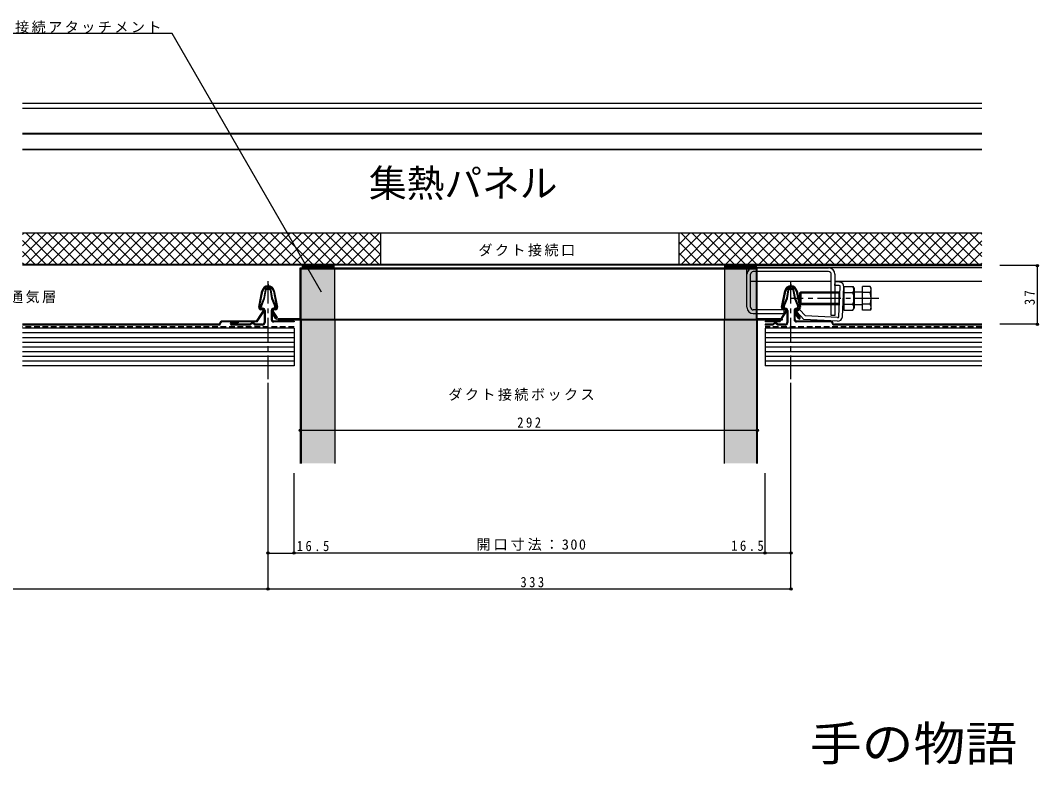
# Model space of a CAD drawing. Units: millimetres, scale not verified. Extents: x -1099 to 1151, y -382 to 361.
# Drawn here: x 502 to 1151, y -352 to 122 of the extents above; entities that cross this region are included whole.
import ezdxf
from ezdxf.enums import TextEntityAlignment as Align

# ---------------------------------------------------------------- set-up
doc = ezdxf.new("R2010")
doc.units = ezdxf.units.MM
doc.header["$LTSCALE"] = 3
doc.header["$PDMODE"] = 32
doc.header["$PDSIZE"] = 1.5
doc.linetypes.add('CHAIN1', pattern=[8, 5, -1, 1, -1])
doc.linetypes.add('DASHED1', pattern=[1.8, 1.2, -0.6])
doc.layers.add('0-0', color=4, linetype='Continuous')
doc.styles.add('ＭＳ ゴシック', font='')
doc.styles.get('ＭＳ ゴシック').set_extended_font_data('MS Gothic')

msp = doc.modelspace()

# ---------------------------------------------------------------- linework, layer by layer
at = {"layer": '0-0', "color": 7}
for p, q in [((503.535, 69.56), (1114.712, 69.56)), ((503.535, 66.36), (1114.712, 66.36)), ((503.535, 50.46), (1114.712, 50.46)), ((503.535, 49.96), (1114.712, 49.96)), ((503.535, 40.31), (1114.712, 40.31)), ((503.535, 39.96), (1114.712, 39.96)), ((503.535, -13.04), (731.535, -13.04)), ((731.535, -13.04), (731.535, -33.39)), ((921.535, -13.04), (921.535, -33.39)), ((921.535, -13.04), (1114.712, -13.04)), ((503.535, -32.89), (731.535, -32.89)), ((503.535, -33.39), (731.535, -33.39)), ((680.535, -67.673), (680.535, -35.39)), ((680.535, -35.39), (702.535, -35.39)), ((681.035, -68.173), (681.035, -35.89)), ((681.035, -35.89), (702.535, -35.89)), ((702.035, -35.39), (681.535, -35.39)), ((682.035, -35.39), (682.035, -33.39)), ((702.035, -35.39), (702.035, -33.39)), ((702.535, -68.173), (702.535, -35.39)), ((921.535, -32.89), (1114.712, -32.89)), ((921.535, -33.39), (1114.712, -33.39)), ((951.035, -35.39), (951.035, -33.39)), ((951.035, -68.173), (951.035, -35.39)), ((951.035, -35.39), (971.535, -35.39)), ((951.035, -35.89), (971.035, -35.89)), ((965.035, -33.89), (1114.712, -33.89)), ((965.035, -43.89), (965.035, -33.89)), ((965.035, -35.09), (1114.712, -35.09)), ((969.035, -35.39), (1017.035, -35.39)), ((1017.035, -37.69), (969.035, -37.69)), ((971.035, -35.39), (971.035, -33.39)), ((971.035, -68.173), (971.035, -35.89)), ((965.035, -60.39), (965.035, -39.39)), ((967.335, -60.39), (967.335, -39.39)), ((1021.035, -46.47), (1021.155, -44.173)), ((1023.928, -44.319), (1021.155, -44.173)), ((654.046, -60.254), (656.113, -49.983)), ((654.635, -60.372), (656.702, -50.102)), ((657.816, -54.812), (658.742, -49.303)), ((659.334, -48.203), (660.736, -48.203)), ((659.334, -48.803), (660.736, -48.803)), ((660.035, -45.773), (660.035, -49.24)), ((660.035, -45.773), (660.035, -49.24)), ((662.834, -54.648), (661.919, -49.204)), ((663.368, -50.102), (665.435, -60.372)), ((663.956, -49.983), (666.023, -60.254)), ((987.046, -60.254), (989.113, -49.983)), ((987.635, -60.372), (989.702, -50.102)), ((990.816, -54.812), (991.742, -49.303)), ((992.334, -48.203), (993.736, -48.203)), ((992.334, -48.803), (993.736, -48.803)), ((993.035, -45.773), (993.035, -49.24)), ((993.035, -45.773), (993.035, -49.24)), ((995.834, -54.648), (994.919, -49.204)), ((996.368, -50.102), (998.435, -60.372)), ((996.956, -49.983), (999.023, -60.254)), ((1023.807, -46.616), (1021.035, -46.47)), ((1023.475, -66.325), (1024.47, -47.351)), ((1025.772, -66.446), (1026.767, -47.472)), ((655.742, -59.974), (657.816, -54.812)), ((664.884, -59.751), (662.834, -54.648)), ((988.742, -59.974), (990.816, -54.812)), ((997.884, -59.751), (995.834, -54.648)), ((653.034, -69.773), (657.213, -63.338)), ((656.24, -62.09), (655.438, -62.048)), ((656.271, -61.49), (655.47, -61.448)), ((656.66, -61.073), (656.485, -61.073)), ((656.66, -61.673), (656.485, -61.673)), ((657.46, -62.473), (657.46, -70.173)), ((658.06, -62.473), (658.06, -70.173)), ((662.01, -62.473), (662.01, -68.173)), ((662.61, -62.473), (662.61, -68.173)), ((665.391, -67.24), (662.857, -63.338)), ((663.482, -64.485), (662.979, -64.812)), ((664.804, -67.622), (662.979, -64.812)), ((665.921, -66.955), (663.36, -63.011)), ((663.585, -61.073), (663.41, -61.073)), ((663.585, -61.673), (663.41, -61.673)), ((665.307, -67.295), (663.482, -64.485)), ((664.6, -61.448), (663.798, -61.49)), ((664.631, -62.048), (663.83, -62.09)), ((988.815, -62.09), (969.035, -62.09)), ((969.035, -64.39), (988.815, -64.39)), ((986.034, -69.773), (990.213, -63.338)), ((989.24, -62.09), (988.438, -62.048)), ((989.271, -61.49), (988.47, -61.448)), ((988.815, -64.39), (988.815, -62.09)), ((989.66, -61.073), (989.485, -61.073)), ((989.66, -61.673), (989.485, -61.673)), ((990.46, -62.473), (990.46, -70.173)), ((991.06, -62.473), (991.06, -70.173)), ((995.01, -62.473), (995.01, -68.173)), ((995.61, -62.473), (995.61, -68.173)), ((998.391, -67.24), (995.857, -63.338)), ((996.482, -64.485), (995.979, -64.812)), ((997.804, -67.622), (995.979, -64.812)), ((998.921, -66.955), (996.36, -63.011)), ((996.585, -61.073), (996.41, -61.073)), ((996.585, -61.673), (996.41, -61.673)), ((998.307, -67.295), (996.482, -64.485)), ((998.467, -61.725), (996.757, -63.264)), ((996.757, -63.264), (1001.165, -68.16)), ((997.6, -61.448), (996.798, -61.49)), ((997.631, -62.048), (996.83, -62.09)), ((998.467, -61.725), (1002.237, -65.913)), ((628.542, -71.173), (503.535, -71.173)), ((629.062, -70.873), (630.043, -69.173)), ((629.235, -71.773), (630.216, -70.073)), ((652.708, -69.173), (630.043, -69.173)), ((653.034, -69.773), (630.736, -69.773)), ((640.91, -69.773), (636.91, -69.773)), ((640.91, -70.373), (636.91, -70.373)), ((648.343, -71.173), (636.91, -71.173)), ((640.91, -69.773), (640.91, -70.373)), ((648.343, -71.173), (649.676, -70.062)), ((651.777, -71.173), (650.444, -70.062)), ((656.46, -71.173), (651.777, -71.173)), ((676.535, -69.173), (663.61, -69.173)), ((676.535, -69.773), (663.61, -69.773)), ((666.535, -68.173), (666.535, -67.673)), ((680.535, -67.673), (666.535, -67.673)), ((666.535, -68.173), (666.535, -68.673)), ((702.535, -68.173), (666.535, -68.173)), ((702.535, -68.673), (666.535, -68.673)), ((676.535, -69.173), (676.535, -69.773)), ((680.535, -68.673), (680.535, -159.776)), ((681.035, -68.673), (681.035, -159.776)), ((702.535, -68.173), (702.535, -159.776)), ((987.535, -68.173), (950.535, -68.173)), ((950.535, -68.173), (950.535, -159.776)), ((987.535, -68.673), (950.535, -68.673)), ((971.035, -68.673), (971.035, -159.776)), ((971.535, -68.673), (971.535, -159.776)), ((986.034, -69.773), (976.535, -69.773)), ((981.343, -71.173), (976.535, -71.173)), ((976.535, -71.173), (976.535, -71.773)), ((981.343, -71.173), (982.676, -70.062)), ((987.535, -67.673), (987.535, -68.673)), ((1018.855, -69.173), (996.61, -69.173)), ((1018.509, -69.773), (996.61, -69.773)), ((1022.619, -69.285), (1001.165, -68.16)), ((1022.74, -66.988), (1002.237, -65.913)), ((1020.01, -71.773), (1019.028, -70.073)), ((1020.183, -70.873), (1019.375, -69.473)), ((1114.712, -71.173), (1020.703, -71.173)), ((629.235, -71.773), (503.535, -71.773)), ((676.535, -73.773), (503.535, -73.773)), ((648.56, -71.773), (636.91, -71.773)), ((676.535, -73.773), (676.535, -97.773)), ((981.56, -71.773), (976.535, -71.773)), ((1114.712, -73.773), (976.535, -73.773)), ((976.535, -73.773), (976.535, -97.773)), ((1114.712, -71.773), (1020.01, -71.773)), ((676.535, -97.773), (503.535, -97.773)), ((1114.712, -97.773), (976.535, -97.773))]:
    msp.add_line(p, q, dxfattribs=at)
at = {"layer": '0-0'}
for p, q in [((503.535, -28.316), (518.811, -13.04)), ((503.535, -21.245), (511.74, -13.04)), ((503.535, -14.173), (504.669, -13.04)), ((503.535, -17.933), (518.491, -32.89)), ((505.712, -13.04), (525.562, -32.89)), ((506.032, -32.89), (525.882, -13.04)), ((512.783, -13.04), (532.633, -32.89)), ((513.103, -32.89), (532.953, -13.04)), ((519.855, -13.04), (539.705, -32.89)), ((520.174, -32.89), (540.024, -13.04)), ((526.926, -13.04), (546.776, -32.89)), ((527.245, -32.89), (547.095, -13.04)), ((533.997, -13.04), (553.847, -32.89)), ((534.316, -32.89), (554.166, -13.04)), ((541.068, -13.04), (560.918, -32.89)), ((541.387, -32.89), (561.237, -13.04)), ((548.139, -13.04), (567.989, -32.89)), ((548.458, -32.89), (568.308, -13.04)), ((555.21, -13.04), (575.06, -32.89)), ((555.529, -32.89), (575.379, -13.04)), ((562.281, -13.04), (582.131, -32.89)), ((562.6, -32.89), (582.45, -13.04)), ((569.352, -13.04), (589.202, -32.89)), ((569.671, -32.89), (589.521, -13.04)), ((576.423, -13.04), (596.273, -32.89)), ((576.743, -32.89), (596.593, -13.04)), ((583.494, -13.04), (603.344, -32.89)), ((583.814, -32.89), (603.664, -13.04)), ((590.565, -13.04), (610.415, -32.89)), ((590.885, -32.89), (610.735, -13.04)), ((597.636, -13.04), (617.486, -32.89)), ((597.956, -32.89), (617.806, -13.04)), ((604.707, -13.04), (624.557, -32.89)), ((605.027, -32.89), (624.877, -13.04)), ((611.778, -13.04), (631.628, -32.89)), ((612.098, -32.89), (631.948, -13.04)), ((618.849, -13.04), (638.699, -32.89)), ((619.169, -32.89), (639.019, -13.04)), ((625.921, -13.04), (645.771, -32.89)), ((626.24, -32.89), (646.09, -13.04)), ((632.992, -13.04), (652.842, -32.89)), ((633.311, -32.89), (653.161, -13.04)), ((640.063, -13.04), (659.913, -32.89)), ((640.382, -32.89), (660.232, -13.04)), ((647.134, -13.04), (666.984, -32.89)), ((647.453, -32.89), (667.303, -13.04)), ((654.205, -13.04), (674.055, -32.89)), ((654.524, -32.89), (674.374, -13.04)), ((661.276, -13.04), (681.126, -32.89)), ((661.595, -32.89), (681.445, -13.04)), ((668.347, -13.04), (688.197, -32.89)), ((668.666, -32.89), (688.516, -13.04)), ((675.418, -13.04), (695.268, -32.89)), ((675.737, -32.89), (695.587, -13.04)), ((682.489, -13.04), (702.339, -32.89)), ((682.809, -32.89), (702.659, -13.04)), ((689.56, -13.04), (709.41, -32.89)), ((689.88, -32.89), (709.73, -13.04)), ((696.631, -13.04), (716.481, -32.89)), ((696.951, -32.89), (716.801, -13.04)), ((703.702, -13.04), (723.552, -32.89)), ((704.022, -32.89), (723.872, -13.04)), ((710.773, -13.04), (730.623, -32.89)), ((711.093, -32.89), (730.943, -13.04)), ((717.844, -13.04), (731.535, -26.73)), ((724.916, -13.04), (731.535, -19.659)), ((731.535, -13.04), (921.535, -13.04)), ((921.535, -27.509), (936.004, -13.04)), ((921.535, -20.438), (928.933, -13.04)), ((921.535, -13.366), (921.862, -13.04)), ((921.535, -18.74), (935.684, -32.89)), ((922.905, -13.04), (942.755, -32.89)), ((923.225, -32.89), (943.075, -13.04)), ((929.976, -13.04), (949.826, -32.89)), ((930.296, -32.89), (950.146, -13.04)), ((937.048, -13.04), (956.898, -32.89)), ((937.367, -32.89), (957.217, -13.04)), ((944.119, -13.04), (963.969, -32.89)), ((944.438, -32.89), (964.288, -13.04)), ((951.19, -13.04), (971.04, -32.89)), ((951.509, -32.89), (971.359, -13.04)), ((958.261, -13.04), (978.111, -32.89)), ((958.58, -32.89), (978.43, -13.04)), ((965.332, -13.04), (985.182, -32.89)), ((965.651, -32.89), (985.501, -13.04)), ((972.403, -13.04), (992.253, -32.89)), ((972.722, -32.89), (992.572, -13.04)), ((979.474, -13.04), (999.324, -32.89)), ((979.793, -32.89), (999.643, -13.04)), ((986.545, -13.04), (1006.395, -32.89)), ((986.864, -32.89), (1006.714, -13.04)), ((993.616, -13.04), (1013.466, -32.89)), ((993.936, -32.89), (1013.786, -13.04)), ((1000.687, -13.04), (1020.537, -32.89)), ((1001.007, -32.89), (1020.857, -13.04)), ((1007.758, -13.04), (1027.608, -32.89)), ((1008.078, -32.89), (1027.928, -13.04)), ((1014.829, -13.04), (1034.679, -32.89)), ((1015.149, -32.89), (1034.999, -13.04)), ((1021.9, -13.04), (1041.75, -32.89)), ((1022.22, -32.89), (1042.07, -13.04)), ((1028.971, -13.04), (1048.821, -32.89)), ((1029.291, -32.89), (1049.141, -13.04)), ((1036.042, -13.04), (1055.892, -32.89)), ((1036.362, -32.89), (1056.212, -13.04)), ((1043.114, -13.04), (1062.964, -32.89)), ((1043.433, -32.89), (1063.283, -13.04)), ((1050.185, -13.04), (1070.035, -32.89)), ((1050.504, -32.89), (1070.354, -13.04)), ((1057.256, -13.04), (1077.106, -32.89)), ((1057.575, -32.89), (1077.425, -13.04)), ((1064.327, -13.04), (1084.177, -32.89)), ((1064.646, -32.89), (1084.496, -13.04)), ((1071.398, -13.04), (1091.248, -32.89)), ((1071.717, -32.89), (1091.567, -13.04)), ((1078.469, -13.04), (1098.319, -32.89)), ((1078.788, -32.89), (1098.638, -13.04)), ((1085.54, -13.04), (1105.39, -32.89)), ((1085.859, -32.89), (1105.709, -13.04)), ((1092.611, -13.04), (1112.461, -32.89)), ((1092.93, -32.89), (1112.78, -13.04)), ((1099.682, -13.04), (1114.712, -28.069)), ((1100.002, -32.89), (1114.712, -18.18)), ((1106.753, -13.04), (1114.712, -20.998)), ((1113.824, -13.04), (1114.712, -13.927)), ((503.535, -25.004), (511.42, -32.89)), ((718.164, -32.89), (731.535, -19.519)), ((921.535, -25.811), (928.613, -32.89)), ((1107.073, -32.89), (1114.712, -25.251)), ((503.535, -32.075), (504.349, -32.89)), ((725.235, -32.89), (731.535, -26.59)), ((1114.144, -32.89), (1114.712, -32.322)), ((702.035, -33.49), (682.035, -33.49)), ((702.035, -33.59), (682.035, -33.59)), ((702.035, -33.69), (682.035, -33.69)), ((702.035, -33.79), (682.035, -33.79)), ((702.035, -33.89), (682.035, -33.89)), ((702.035, -33.99), (682.035, -33.99)), ((702.035, -34.09), (682.035, -34.09)), ((702.035, -34.19), (682.035, -34.19)), ((702.035, -34.29), (682.035, -34.29)), ((702.035, -34.39), (682.035, -34.39)), ((702.035, -34.49), (682.035, -34.49)), ((702.035, -34.59), (682.035, -34.59)), ((702.035, -34.69), (682.035, -34.69)), ((702.035, -34.79), (682.035, -34.79)), ((702.035, -34.89), (682.035, -34.89)), ((702.035, -34.99), (682.035, -34.99)), ((702.035, -35.09), (682.035, -35.09)), ((702.035, -35.19), (682.035, -35.19)), ((702.035, -35.29), (682.035, -35.29)), ((702.535, -35.39), (951.035, -35.39)), ((702.535, -35.89), (951.035, -35.89)), ((731.535, -32.89), (921.535, -32.89)), ((731.535, -33.39), (921.535, -33.39)), ((921.535, -32.882), (921.542, -32.89)), ((951.035, -33.49), (971.035, -33.49)), ((951.035, -33.59), (971.035, -33.59)), ((951.035, -33.69), (971.035, -33.69)), ((951.035, -33.79), (971.035, -33.79)), ((951.035, -33.89), (971.035, -33.89)), ((951.035, -33.99), (971.035, -33.99)), ((951.035, -34.09), (971.035, -34.09)), ((951.035, -34.19), (971.035, -34.19)), ((951.035, -34.29), (971.035, -34.29)), ((951.035, -34.39), (971.035, -34.39)), ((951.035, -34.49), (971.035, -34.49)), ((951.035, -34.59), (971.035, -34.59)), ((951.035, -34.69), (971.035, -34.69)), ((951.035, -34.79), (971.035, -34.79)), ((951.035, -34.89), (971.035, -34.89)), ((951.035, -34.99), (971.035, -34.99)), ((951.035, -35.09), (971.035, -35.09)), ((951.035, -35.19), (971.035, -35.19)), ((951.035, -35.29), (971.035, -35.29)), ((1150.049, -33.89), (1126.139, -33.89)), ((1150.049, -71.173), (1150.049, -33.89)), ((967.335, -43.89), (1018.735, -43.89)), ((1021.035, -43.89), (1114.712, -43.89)), ((999.268, -50.749), (998.592, -51.426)), ((1023.592, -51.426), (998.592, -51.426)), ((998.592, -51.426), (998.592, -58.073)), ((999.268, -50.749), (999.268, -58.749)), ((1024.292, -50.749), (999.268, -50.749)), ((1023.592, -50.749), (1023.592, -58.749)), ((1023.592, -51.374), (1024.28, -50.977)), ((1026.779, -47.244), (1032.554, -47.244)), ((1026.779, -47.244), (1026.779, -62.255)), ((1026.779, -50.997), (1032.554, -50.997)), ((1032.554, -47.244), (1033.279, -48.499)), ((1033.279, -48.499), (1033.279, -60.999)), ((1038.592, -50.749), (1033.279, -50.749)), ((1043.511, -47.244), (1038.592, -47.244)), ((1038.592, -62.255), (1038.592, -47.244)), ((1043.511, -50.997), (1038.592, -50.997)), ((1044.092, -48.249), (1043.511, -47.244)), ((1044.092, -61.249), (1044.092, -48.249)), ((1023.592, -58.073), (998.592, -58.073)), ((999.268, -58.749), (998.592, -58.073)), ((1023.592, -58.124), (1023.896, -58.3)), ((1023.873, -58.749), (999.268, -58.749)), ((1023.767, -58.749), (1023.767, -58.749)), ((1026.779, -58.749), (1026.176, -58.749)), ((1026.779, -58.502), (1032.554, -58.502)), ((1026.779, -62.255), (1032.554, -62.255)), ((1032.335, -58.749), (1032.335, -58.749)), ((1032.554, -62.255), (1033.279, -60.999)), ((1038.592, -58.749), (1033.279, -58.749)), ((1043.511, -58.502), (1038.592, -58.502)), ((1043.511, -62.255), (1038.592, -62.255)), ((1044.092, -61.249), (1043.511, -62.255)), ((950.535, -68.173), (702.535, -68.173)), ((950.535, -68.673), (702.535, -68.673)), ((1150.049, -71.173), (1126.139, -71.173)), ((676.535, -76.773), (503.535, -76.773)), ((1114.712, -76.773), (976.535, -76.773)), ((676.535, -79.773), (503.535, -79.773)), ((676.535, -82.773), (503.535, -82.773)), ((1114.712, -79.773), (976.535, -79.773)), ((1114.712, -82.773), (976.535, -82.773)), ((676.535, -85.773), (503.535, -85.773)), ((676.535, -88.773), (503.535, -88.773)), ((1114.712, -85.773), (976.535, -85.773)), ((1114.712, -88.773), (976.535, -88.773)), ((676.535, -91.773), (503.535, -91.773)), ((676.535, -94.773), (503.535, -94.773)), ((1114.712, -91.773), (976.535, -91.773)), ((1114.712, -94.773), (976.535, -94.773)), ((660.035, -239.678), (660.035, -108.562)), ((660.035, -225.47), (660.035, -108.562)), ((993.035, -239.678), (993.035, -108.562)), ((993.035, -225.47), (993.035, -108.562)), ((680.535, -138.676), (971.535, -138.676)), ((660.035, -216.868), (660.035, -165.937)), ((676.535, -216.868), (676.535, -165.937)), ((976.535, -216.868), (976.535, -165.937)), ((993.035, -216.868), (993.035, -165.937)), ((660.035, -216.868), (676.535, -216.868)), ((976.535, -216.868), (676.535, -216.868)), ((993.035, -216.868), (976.535, -216.868)), ((327.035, -239.678), (660.035, -239.678)), ((660.035, -239.678), (993.035, -239.678))]:
    msp.add_line(p, q, dxfattribs=at)
at = {"layer": '0-0', "linetype": 'CHAIN1'}
for p, q in [((660.035, -106.096), (660.035, -43.89)), ((993.035, -106.096), (993.035, -43.89)), ((1048.915, -54.749), (993.463, -54.749))]:
    msp.add_line(p, q, dxfattribs=at)
at = {"layer": '0-0', "linetype": 'DASHED1'}
for p, q in [((676.535, -72.773), (503.535, -72.773)), ((1114.712, -72.773), (976.535, -72.773))]:
    msp.add_line(p, q, dxfattribs=at)
at = {"layer": '0-0'}
msp.add_lwpolyline([(693.964, -50.834), (598.91, 113.804), (491.819, 113.804)], dxfattribs=at)
at = {"layer": '0-0', "color": 7}
for points in [[(987.535, -67.673), (971.535, -67.673), (971.535, -35.39)], [(1021.035, -39.39), (1021.035, -65.743), (1018.735, -65.743), (1018.735, -39.39)], [(658.15, -49.204), (657.235, -54.648), (655.186, -59.751)], [(661.327, -49.303), (662.253, -54.812), (664.327, -59.974)], [(991.15, -49.204), (990.235, -54.648), (988.186, -59.751)], [(994.327, -49.303), (995.253, -54.812), (997.327, -59.974)], [(652.708, -69.173), (655.838, -64.354), (656.71, -63.011)], [(985.708, -69.173), (988.838, -64.354), (989.71, -63.011)], [(656.46, -71.773), (651.56, -71.773), (650.06, -70.523), (648.56, -71.773)], [(985.708, -69.173), (976.535, -69.173), (976.535, -69.773)], [(989.46, -71.773), (984.56, -71.773), (983.06, -70.523), (981.56, -71.773)], [(989.46, -71.173), (984.777, -71.173), (983.444, -70.062)]]:
    msp.add_lwpolyline(points, dxfattribs=at)
for centre, radius, start, end in [((969.035, -39.39), 4, 90, 180), ((969.035, -39.39), 1.7, 90, 180), ((1017.035, -39.39), 4, 0, 90), ((1017.035, -39.39), 1.7, 0, 90), ((1023.771, -47.315), 3, 357, 87), ((660.035, -50.773), 4, 11.37954, 168.62046), ((660.035, -50.773), 3.4, 11.37954, 168.62046), ((659.334, -49.403), 1.2, 90, 170.45984), ((659.334, -49.403), 0.6, 90, 170.45984), ((660.736, -49.403), 1.2, 9.54016, 90), ((660.736, -49.403), 0.6, 9.54016, 90), ((993.035, -50.773), 4, 11.37954, 168.62046), ((993.035, -50.773), 3.4, 11.37954, 168.62046), ((992.334, -49.403), 1.2, 90, 170.45984), ((992.334, -49.403), 0.6, 90, 170.45984), ((993.736, -49.403), 1.2, 9.54016, 90), ((993.736, -49.403), 0.6, 9.54016, 90), ((1023.771, -47.315), 0.7, 357, 87), ((655.517, -60.55), 1.5, 167, 267), ((655.517, -60.55), 0.9, 168.62046, 267), ((656.485, -60.273), 1.4, 158.11419, 270), ((656.485, -60.273), 0.8, 158.11419, 270), ((656.209, -62.686), 0.597, 327, 87), ((656.209, -62.686), 1.197, 327, 87), ((656.66, -62.473), 1.4, 0, 90), ((656.66, -62.473), 0.8, 0, 90), ((663.41, -62.473), 1.4, 90, 180), ((663.41, -62.473), 0.8, 90, 180), ((663.861, -62.686), 1.197, 93, 213), ((663.861, -62.686), 0.597, 93, 213), ((663.585, -60.273), 1.4, 270, 21.88581), ((663.585, -60.273), 0.8, 270, 21.88581), ((664.553, -60.55), 0.9, 273, 11.37954), ((664.553, -60.55), 1.5, 273, 13), ((969.035, -60.39), 4, 180, 270), ((969.035, -60.39), 1.7, 180, 270), ((988.517, -60.55), 1.5, 167, 267), ((988.517, -60.55), 0.9, 168.62046, 267), ((989.485, -60.273), 1.4, 158.11419, 270), ((989.485, -60.273), 0.8, 158.11419, 270), ((989.209, -62.686), 0.597, 327, 87), ((989.209, -62.686), 1.197, 327, 87), ((989.66, -62.473), 1.4, 0, 90), ((989.66, -62.473), 0.8, 0, 90), ((996.41, -62.473), 1.4, 90, 180), ((996.41, -62.473), 0.8, 90, 180), ((996.861, -62.686), 1.197, 93, 213), ((996.861, -62.686), 0.597, 93, 213), ((996.585, -60.273), 1.4, 270, 21.88581), ((996.585, -60.273), 0.8, 270, 21.88581), ((997.553, -60.55), 0.9, 273, 11.37954), ((997.553, -60.55), 1.5, 273, 13), ((628.542, -70.573), 0.6, 270, 330), ((630.736, -70.373), 0.6, 90, 150), ((636.91, -70.773), 1, 90, 270), ((636.91, -70.773), 0.4, 90, 270), ((650.06, -70.523), 0.6, 50.19443, 129.80557), ((656.46, -70.173), 1.6, 270, 0), ((656.46, -70.173), 1, 270, 0), ((663.61, -68.173), 1.6, 180, 270), ((663.61, -68.173), 1, 180, 270), ((665.349, -67.267), 0.65, 213, 33), ((665.349, -67.267), 0.05, 213, 33), ((983.06, -70.523), 0.6, 50.19443, 129.80557), ((989.46, -70.173), 1.6, 270, 0), ((989.46, -70.173), 1, 270, 0), ((996.61, -68.173), 1.6, 180, 270), ((996.61, -68.173), 1, 180, 270), ((998.349, -67.267), 0.65, 213, 33), ((998.349, -67.267), 0.05, 213, 33), ((1018.509, -70.373), 0.6, 30, 90), ((1018.855, -69.773), 0.6, 30, 90), ((1020.703, -70.573), 0.6, 210, 270), ((1022.776, -66.289), 3, 267, 357), ((1022.776, -66.289), 0.7, 267, 357)]:
    msp.add_arc(centre, radius, start, end, dxfattribs=at)
at = {"layer": '0-0'}
for centre, radius, start, end in [((1029.812, -49.12), 3.323, 325.61584, 34.38416), ((1020.715, -54.749), 12.419, 342.41211, 17.58791), ((1040.77, -49.12), 3.322, 325.60829, 34.39172), ((1031.672, -54.749), 12.419, 342.41205, 17.58797), ((1029.812, -60.378), 3.323, 325.61588, 34.38414), ((1040.77, -60.379), 3.322, 325.60829, 34.39172)]:
    msp.add_arc(centre, radius, start, end, dxfattribs=at)
at = {"layer": '0-0', "color": 5}
for p in [(1150.049, -33.89), (1150.049, -71.173), (680.535, -138.676), (971.535, -138.676), (660.035, -216.868), (676.535, -216.868), (976.535, -216.868), (993.035, -216.868), (660.035, -239.678), (993.035, -239.678)]:
    msp.add_point(p, dxfattribs=at)
at = {"layer": '0-0', "color": 51}
for points in [[(702.535, -35.89), (681.035, -35.89), (702.535, -68.173), (681.035, -68.173)], [(971.035, -35.89), (951.035, -35.89), (971.035, -68.173), (951.035, -68.173)], [(702.535, -68.673), (681.035, -68.673), (702.535, -159.776), (681.035, -159.776)], [(971.035, -68.673), (950.535, -68.673), (971.035, -159.776), (950.535, -159.776)]]:
    msp.add_solid(points, dxfattribs=at)

# ---------------------------------------------------------------- texts
at = {"layer": '0-0', "color": 7, "style": 'ＭＳ ゴシック'}
msp.add_text('集熱パネル', height=17.6, dxfattribs=at).set_placement((724.278, 4.472), align=Align.BOTTOM_LEFT)
at = {"layer": '0-0', "color": 7, "style": 'ＭＳ ゴシック', "width": 1.1}
msp.add_text('手の物語', height=21.99, dxfattribs=at).set_placement((1005.1, -355.708), align=Align.BOTTOM_LEFT)
at = {"layer": '0-0', "color": 7, "char_height": 6.598, "attachment_point": 7, "style": 'ＭＳ ゴシック'}
for s, insert in [('\\T1.17;接続アタッチメント', (498.894, 113.914)), ('\\T1.17;ダクト接続口', (793.915, -28.083)), ('\\T1.17;集熱通気層', (473.93, -57.864)), ('\\T1.17;ダクト接続ボックス', (774.772, -119.97)), ('\\T1.38;\\W0.9;292', (818.709, -137.132)), ('\\T1.21;開口寸法：300', (792.676, -215.407)), ('\\T1.38;\\W0.9;16.5', (678.244, -215.703)), ('\\T1.38;\\W0.9;16.5', (954.969, -215.532)), ('\\T1.38;\\W0.9;333', (820.688, -238.707))]:
    msp.add_mtext(s, dxfattribs=dict(at, insert=insert))
at = {"layer": '0-0', "color": 7, "insert": (1148.439, -59.062), "char_height": 6.598, "attachment_point": 7, "rotation": 90, "style": 'ＭＳ ゴシック'}
msp.add_mtext('\\T1.36;\\W0.9;37', dxfattribs=at)

doc.saveas('drawing.dxf')
